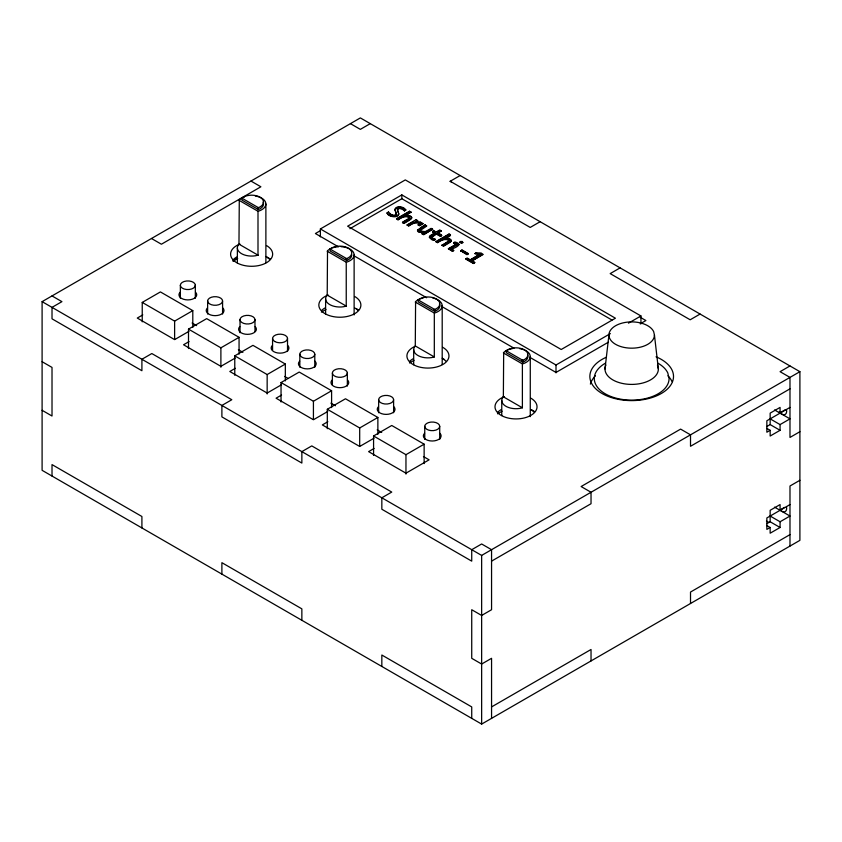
<?xml version="1.0" encoding="UTF-8"?>
<svg xmlns="http://www.w3.org/2000/svg" width="842" height="842" viewBox="0 0 842 842"><rect width="100%" height="100%" fill="white"/><g stroke="black" fill="none" stroke-linecap="round" stroke-linejoin="round"><path stroke-width="1.26" d="M395.024 210.163L395.098 208.942C396.719 204.49 408.044 207.911 404.476 210.91L402.329 209.058L399.024 208.479L397.371 209.816L398.519 212.984M604.998 369.007L608.924 335.042M398.75 213.51L398.645 214.689C396.971 219.32 383.878 215.247 388.467 211.995L391.056 214.552L393.414 215.257A2.621 1.505 0 0 0 395.551 214.826L396.34 213.868M431.451 237.56L436.398 234.055L440.387 236.36C445.913 234.792 430.136 230.413 441.64 235.644M411.727 217.794L404.013 223.035L402.518 222.562L404.013 223.425L409.033 220.53L411.559 218.667L411.622 217.236C410.201 214.078 400.918 216.152 408.212 215.878M451.217 240.591L450.417 242.149L443.513 246.222L442.018 245.359L448.797 240.917A1.905 1.095 0 0 0 448.87 239.949C445.102 237.76 440.64 240.086 437.524 242.391L436.03 241.528L437.524 242.77C440.64 240.475 445.102 238.149 448.87 240.328A1.905 1.095 0 0 1 448.797 241.307M417.727 229.855L417.527 231.024L418.548 232.097L424.136 232.771L419.569 232.15L417.464 230.045L425.157 224.888L426.652 226.13L419.8 230.782L424.21 231.571L425.915 231.361L431.146 228.34L432.641 229.203L423.663 234.771L422.168 233.908L424.136 232.381M395.098 209.332C397.582 205.659 403.329 207.237 405.865 210.111M398.645 214.31C395.782 218.173 389.467 216.236 386.941 212.879M238.97 200.28L257.999 211.268L257.999 255.147L255.315 255.8A14.251 8.231 0 0 1 237.854 245.717L238.97 244.159L239.286 199.849A14.251 8.231 0 0 1 244.496 196.828M327.212 251.221L346.241 262.209L346.241 306.099L343.557 306.741A14.251 8.231 0 0 1 326.096 296.658L327.212 295.11L327.517 250.79A14.251 8.231 0 0 1 331.695 248.158M415.285 302.067L434.314 313.056L434.314 356.945L431.63 357.587A14.251 8.231 0 0 1 414.169 347.504L415.285 345.957L415.59 301.636A14.251 8.231 0 0 1 423.063 298.015M503.358 352.924L522.387 363.912L522.387 407.791L519.703 408.433A14.251 8.231 0 0 1 502.242 398.361L503.358 396.803L503.674 352.482A14.251 8.231 0 0 1 512.325 348.651M429.504 236.77L430.104 236.086M451.049 241.086L443.513 245.843L442.018 244.98M460.027 242.17L461.479 241.622L462.784 242.38M462.732 242.328L461.29 242.864L459.974 242.117M396.066 214.773L395.551 215.205A2.621 1.505 0 0 1 393.414 215.636L389.625 213.836M42.1 301.647L360.355 117.912L799.9 371.68L799.9 540.353L481.645 724.088L42.1 470.32L42.1 301.647L481.645 555.415L799.9 371.68M370.269 123.637L360.334 129.373L350.44 123.637M142.235 321.844L142.235 302.415L160.412 291.921L192.797 310.614L192.797 327.454M232.876 260.767L237.423 258.147M233.16 261.178L237.707 258.557M142.793 314.876L137.278 318.065L174.62 339.621L188.945 331.348M320.37 236.834L320.37 228.95L405.307 179.914L640.941 315.96L640.941 323.833M319.96 230.908L315.413 233.539L338.105 246.643M142.235 302.415L174.62 321.118L192.797 310.614M401.834 194.902L347.63 226.193L561.214 349.504L615.418 318.213L401.834 194.902L401.834 198.712L612.008 320.055M349.893 228.698L401.834 198.712M386.941 213.258L388.467 211.995M188.503 348.556L188.503 329.127L206.679 318.634L239.065 337.326L239.065 354.166M460.164 175.525L450.038 181.377L451.312 181.893M404.476 210.91L405.865 209.732M409.307 218.499A1.905 1.095 0 0 0 409.37 217.531C405.602 215.341 401.15 217.668 398.034 219.962L396.54 218.72L409.507 211.237L411.001 212.1L405.044 215.92M397.613 218.478L408.423 212.237M396.54 218.72L398.034 219.583C401.15 217.289 405.602 214.963 409.37 217.152A1.905 1.095 0 0 1 409.307 218.12L402.518 222.183M405.044 215.531L411.001 212.1M189.05 341.589L183.545 344.778L220.888 366.333L235.213 358.06M402.518 222.562L407.717 219.562M407.17 224.867L408.665 225.73C411.822 223.404 416.495 221.004 420.253 223.425L418.2 224.993L420.253 223.804C416.495 221.383 411.822 223.783 408.665 226.109L407.17 224.867L416.148 219.678L417.643 220.93L416.148 219.678M407.17 225.246L413.906 221.362M415.685 222.056L417.643 220.541M418.2 224.603L419.642 225.435L422.873 223.572L420.305 221.962L415.685 221.678M418.2 224.993L419.642 225.824L422.873 223.572M421.147 227.582L425.157 224.888M426.652 225.751C411.612 230.824 425.263 235.244 431.146 228.719L432.641 229.582M188.503 329.127L220.888 347.83L239.065 337.326M422.168 233.908L424.136 232.771M422.168 233.518L423.663 234.381L432.641 229.203M432.662 231.518C439.219 234.655 429.388 232.129 433.904 230.803L436.145 232.097L439.766 230.003L441.261 230.866L437.64 233.339M432.662 231.897L433.904 230.803M434.904 232.813L430.104 235.697L429.378 237.412L431.967 239.749L434.019 240.328L435.335 239.57L431.567 237.56M431.293 235.286L434.904 233.192M437.051 231.95L439.766 230.392L441.261 231.255M441.64 235.265L440.387 235.981L436.398 233.676L431.536 236.781L432.378 238.644M437.64 232.96L441.261 230.866M429.378 237.034L431.967 239.37L434.019 239.949L435.335 239.181M234.771 375.269L234.771 355.84L252.947 345.346L285.333 364.039L285.333 380.879M436.03 241.528L448.997 234.034C456.048 235.918 433.546 242.643 450.491 234.897M436.03 241.907L447.912 235.044M321.402 312.119L325.949 309.498M442.018 245.359L447.207 242.359M235.318 368.301L229.813 371.49L267.156 393.046L281.481 384.773M453.659 242.78C460.942 246.169 450.207 243.422 454.901 242.054C469.604 245.232 436.177 254.484 458.89 244.359M453.659 243.159L454.901 242.443L458.89 244.738M451.154 248.822L453.659 250.642L452.407 251.358L448.418 248.674L456.143 244.212M448.418 249.053L456.143 244.59M448.418 248.674L452.407 250.979L453.659 250.263M460.784 250.705L462.026 249.979L468.257 253.579L467.015 254.684L460.784 250.705L467.015 254.305L468.257 253.579M460.784 251.084L462.026 249.979M465.91 258.778L467.163 258.062L470.215 259.82L479.835 254.263L470.215 260.199L467.163 258.441L465.91 258.778L473.457 263.136L474.699 262.409L473.457 263.514L465.91 259.157M479.835 254.642L475.098 253.474L476.446 252.695L481.435 253.337L482.929 254.589L471.709 261.062L482.929 254.2M475.098 253.852L476.446 252.695M234.771 355.84L267.156 374.543L285.333 364.039M540.143 221.709L530.207 227.435L450.228 181.262M281.039 401.981L281.039 382.552L299.215 372.059L331.601 390.751L331.601 407.591M281.586 395.014L276.081 398.203L313.424 419.758L327.748 411.485M281.039 382.552L313.424 401.255L331.601 390.751M327.306 428.694L327.306 409.265L345.483 398.771L377.869 417.464L377.869 434.304M409.475 362.976L414.022 360.344M327.854 421.726L322.349 424.915L359.692 446.47L374.016 438.198M620.112 267.882L610.187 273.608L690.166 319.781L700.091 314.055M327.306 409.265L359.692 427.968L377.869 417.464M373.574 455.406L373.574 435.977L391.751 425.484L424.136 444.176L424.136 463.605M374.122 448.439L368.617 451.628L405.96 473.183L429.094 459.827L423.442 456.564M320.37 228.95L556.004 364.996L610.366 333.611M628.479 323.149L640.941 315.96M373.574 435.977L405.96 454.68L424.136 444.176M608.345 342.22L556.004 372.438L529.902 357.366M640.204 323.823L645.898 320.539L640.225 317.266M497.548 413.822L502.095 411.201M789.985 365.954L780.071 371.68L789.985 377.405L789.985 437.43L799.9 431.704M491.56 561.14L591.031 503.716L591.031 492.265L581.117 486.539L680.599 429.104L690.514 434.83L690.514 446.281L789.985 388.846M780.071 412.769L785.575 409.591M789.985 407.412L766.851 420.768L766.851 432.22L770.156 430.315L770.156 436.03L780.071 430.315L780.071 424.589L770.156 418.863M766.851 426.494L770.156 424.589L780.071 430.315M780.071 424.589L789.985 418.863L774.566 409.959M799.9 480.287L789.985 486.002L789.985 546.069M784.481 507.4L780.071 509.947L780.439 510.336A7.01 4.052 60 0 0 786.512 506.831M789.985 504.59L766.851 517.946L766.851 529.397L770.156 527.492L770.156 533.207L780.071 527.492L780.071 521.766L770.156 516.041M766.851 523.671L770.156 521.766L780.071 527.492M780.071 521.766L789.985 516.041L774.566 507.137M491.56 706.922L591.031 649.487L591.031 660.938M789.985 534.628L690.514 592.052L690.514 603.503M241.928 198.165L241.928 200.07L258.357 209.563L260.041 208.816A11.893 6.873 0 0 0 263.114 202.185M330.159 249.106L330.159 251.021L346.599 260.504L348.283 259.757A11.893 6.873 0 0 0 351.767 254.905M418.232 299.962L418.232 301.868L434.672 311.351L436.356 310.614A11.893 6.873 0 0 0 439.429 303.973M506.305 350.809L506.305 352.714L522.745 362.207L524.429 361.46A11.893 6.873 0 0 0 527.502 354.829M257.999 211.268L258.757 211.089A14.251 8.231 0 0 0 265.756 202.88A14.251 8.231 0 0 0 255.315 196.007M346.241 262.209L346.999 262.03A14.251 8.231 0 0 0 353.787 253.126A14.251 8.231 0 0 0 341.105 246.706M434.314 313.056L435.072 312.877A14.251 8.231 0 0 0 442.145 305.036A14.251 8.231 0 0 0 432.809 298.015M522.387 363.912L523.145 363.733A14.251 8.231 0 0 0 530.144 355.524A14.251 8.231 0 0 0 519.703 348.651M444.534 238.339L449.06 238.57L450.744 239.486L451.217 240.97M446.165 238.591L447.712 238.675M478.951 253.537L481.435 253.337M479.835 254.263L475.098 253.474M433.662 239.191L435.335 239.57M462.384 241.475L460.385 241.486L459.974 242.496L461.858 243.222L462.732 242.717L462.384 241.854M409.57 216.141L410.622 216.583M449.06 238.949L451.112 240.412M420.305 222.341L422.873 223.951M42.1 361.713L52.015 367.417L52.015 416.022L42.1 410.296M411.001 212.479L409.507 211.237M450.491 235.286L448.997 234.034M463.068 250.969L468.257 253.968M766.851 428.399L770.156 430.315M471.709 260.683L474.699 262.409M451.154 249.2L453.659 250.642M471.709 261.062L474.699 262.799M250.969 181.062L260.883 186.787L161.401 244.222L151.486 238.496M353.998 255.81L426.631 297.742M441.376 306.267L514.009 348.199M766.42 521.019L768.693 522.335M766.851 525.576L770.156 527.492M265.893 256.463L270.366 259.041M356.366 308.698L358.597 309.993M442.208 358.26L444.439 359.545M531.397 409.749L534.754 411.685M238.97 244.159L258.22 255.273M326.991 294.984L346.462 306.225M415.285 345.957L434.314 356.945M503.137 396.677L522.387 407.791M192.102 323.002L196.628 325.612M238.37 349.714L242.896 352.324M284.638 376.427L288.027 378.384M330.906 403.139L335.432 405.749M377.174 429.852L381.7 432.462M52.015 295.931L61.929 301.647L52.015 307.372L52.015 318.823L141.909 370.722L141.909 359.271L151.823 353.545L231.803 399.729L221.888 405.444L221.888 416.895L301.857 463.068L301.857 451.628L311.772 445.902L391.751 492.075L381.836 497.801L381.836 509.242L471.731 561.14L471.731 549.7L481.645 543.974L491.56 549.7L491.56 609.724L481.645 615.449L471.731 609.724L471.731 658.318L481.645 664.043L491.56 658.307L491.56 718.363M779.25 411.896L780.439 413.159A7.01 4.052 60 0 0 786.512 409.654M404.476 210.532L401.255 208.216L398.15 208.416L397.371 209.437L398.75 213.889M411.254 217.068L411.622 217.615M395.287 210.732L396.34 214.257M396.319 213.552L395.024 209.784M654.444 335.042L653.666 331.643A22.766 13.146 0 0 0 617.049 324.97A22.766 13.146 0 0 0 622.07 346.946A22.766 13.146 0 0 0 654.444 335.042L658.37 369.007A26.691 15.409 0 0 1 628.195 384.278A26.691 15.409 0 0 1 605.903 365.018M657.465 365.018L658.37 369.007M780.071 413.138L780.071 407.412L770.156 413.138L770.156 424.589M780.071 510.315L780.071 504.59L770.156 510.315L770.156 521.766M556.004 364.996L556.004 372.88M530.271 356.598L530.271 416.632M522.745 360.292L522.745 362.207M501.758 400.487L501.758 415.569M481.645 555.415L481.645 724.088M471.731 718.363L471.731 706.922L381.836 655.023L381.836 666.475M442.197 305.751L442.197 364.481M439.713 426.336A7.473 4.315 0 0 1 428.494 430.083A7.473 4.315 0 0 1 428.494 422.6A7.473 4.315 0 0 1 439.713 426.336L439.713 439.377M434.672 309.446L434.672 311.351M424.757 426.336L424.757 439.377M413.685 349.64L413.685 364.723M405.96 454.68L405.96 474.099M393.614 399.729A7.473 4.315 0 0 1 382.394 403.465A7.473 4.315 0 0 1 382.394 395.982A7.473 4.315 0 0 1 393.614 399.729L393.614 412.759M378.658 399.729L378.658 412.759M359.692 427.968L359.692 446.092M354.124 254.905L354.124 314.94M347.346 373.017A7.473 4.315 0 0 1 336.126 376.753A7.473 4.315 0 0 1 336.126 369.27A7.473 4.315 0 0 1 347.346 373.017L347.346 386.046M346.599 258.599L346.599 260.504M332.39 373.017L332.39 384.741M325.612 298.794L325.612 313.877M314.792 354.219A7.473 4.315 0 0 1 303.573 357.955A7.473 4.315 0 0 1 303.573 350.483A7.473 4.315 0 0 1 314.792 354.219L314.792 367.249M313.424 401.255L313.424 419.379M301.857 620.291L301.857 608.85L221.888 562.677L221.888 574.118M299.836 354.219L299.836 367.249M287.522 338.473L287.522 351.503M272.566 338.473L272.566 350.209M267.156 374.543L267.156 393.961M265.883 203.964L265.883 262.693M258.357 207.658L258.357 209.563M254.979 319.686A7.473 4.315 0 0 1 243.759 323.423A7.473 4.315 0 0 1 243.759 315.939A7.473 4.315 0 0 1 254.979 319.686L254.979 331.411M240.023 319.686L240.023 332.716M237.37 247.843L237.37 262.925M222.583 300.983A7.473 4.315 0 0 1 211.374 304.72A7.473 4.315 0 0 1 211.374 297.247A7.473 4.315 0 0 1 222.583 300.983L222.583 314.013M220.888 347.83L220.888 367.249M207.627 300.983L207.627 314.013M195.323 285.238A7.473 4.315 0 0 1 184.103 288.985A7.473 4.315 0 0 1 184.103 281.502A7.473 4.315 0 0 1 195.323 285.238L195.323 298.268M180.367 285.238L180.367 298.268M174.62 321.118L174.62 339.242M141.909 527.945L141.909 516.493L52.015 464.595L52.015 476.046M590.368 384.11A41.826 24.155 0 0 1 595.462 375.816M667.906 375.816A41.826 24.155 0 0 1 672.084 381.647M605.24 363.281A37.385 21.587 0 0 0 617.375 398.487A37.385 21.587 0 0 0 669.074 378.542L667.801 372.953A37.385 21.587 0 0 0 658.118 363.281M332.737 247.78A14.251 8.231 0 0 1 338.631 246.706M497.801 412.159A21.029 12.146 0 0 1 501.137 409.644M530.881 409.644A21.029 12.146 0 0 1 534.228 412.159M233.413 259.515A21.029 12.146 0 0 1 236.76 256.999M266.504 256.999A21.029 12.146 0 0 1 269.84 259.515M409.728 361.313A21.029 12.146 0 0 1 413.064 358.797M442.808 358.797A21.029 12.146 0 0 1 446.155 361.313M321.655 310.466A21.029 12.146 0 0 1 324.991 307.951M354.735 307.951A21.029 12.146 0 0 1 358.082 310.466M222.804 307.962A8.883 5.126 0 0 1 215.11 315.655A8.883 5.126 0 0 1 207.416 307.962M287.743 345.452A8.883 5.126 0 0 1 280.049 353.145A8.883 5.126 0 0 1 272.355 345.452M439.924 433.314A8.883 5.126 0 0 1 432.241 441.008A8.883 5.126 0 0 1 424.547 433.314M315.003 361.197A8.883 5.126 0 0 1 307.309 368.88A8.883 5.126 0 0 1 299.626 361.197M347.557 379.984A8.883 5.126 0 0 1 339.863 387.678A8.883 5.126 0 0 1 332.18 379.984M354.735 296.5A21.029 12.146 0 0 1 353.735 314.213A21.029 12.146 0 0 1 323.181 312.477A21.029 12.146 0 0 1 328.191 294.984M393.824 406.697A8.883 5.126 0 0 1 386.131 414.39A8.883 5.126 0 0 1 378.447 406.697M656.044 356.808A41.826 24.155 0 0 1 663.138 392.372A41.826 24.155 0 0 1 601.156 392.961A41.826 24.155 0 0 1 606.219 357.282M442.808 347.346A21.029 12.146 0 0 1 442.145 364.891A21.029 12.146 0 0 1 411.833 363.744A21.029 12.146 0 0 1 415.138 346.304M530.881 398.203A21.029 12.146 0 0 1 529.881 415.916A21.029 12.146 0 0 1 499.327 414.169A21.029 12.146 0 0 1 504.337 396.687M255.189 326.654A8.883 5.126 0 0 1 247.495 334.348A8.883 5.126 0 0 1 239.802 326.654M266.504 245.559A21.029 12.146 0 0 1 265.493 263.272A21.029 12.146 0 0 1 234.939 261.536A21.029 12.146 0 0 1 239.949 244.043M195.533 292.216A8.883 5.126 0 0 1 187.84 299.91A8.883 5.126 0 0 1 180.156 292.216M241.728 198.049L241.328 198.617L243.212 197.196A11.893 6.873 0 0 1 260.041 197.196A11.893 6.873 0 0 1 260.041 206.911L257.578 207.995L258.557 207.763L241.728 198.049M329.969 249L329.559 249.558L331.453 248.137A11.893 6.873 0 0 1 348.283 248.137A11.893 6.873 0 0 1 348.283 257.852L345.82 258.947L346.788 258.715L329.969 249M418.042 299.847L417.632 300.415L419.526 298.984A11.893 6.873 0 0 1 436.356 298.984A11.893 6.873 0 0 1 436.356 308.698L433.893 309.793L434.861 309.561L418.042 299.847M506.116 350.693L505.705 351.261L507.6 349.84A11.893 6.873 0 0 1 524.429 349.84A11.893 6.873 0 0 1 524.429 359.555L521.966 360.639L522.935 360.408L506.116 350.693M274.766 341.526A7.473 4.315 0 0 0 287.269 339.589A7.473 4.315 0 0 0 278.113 334.306A7.473 4.315 0 0 0 274.766 341.526"/></g></svg>
